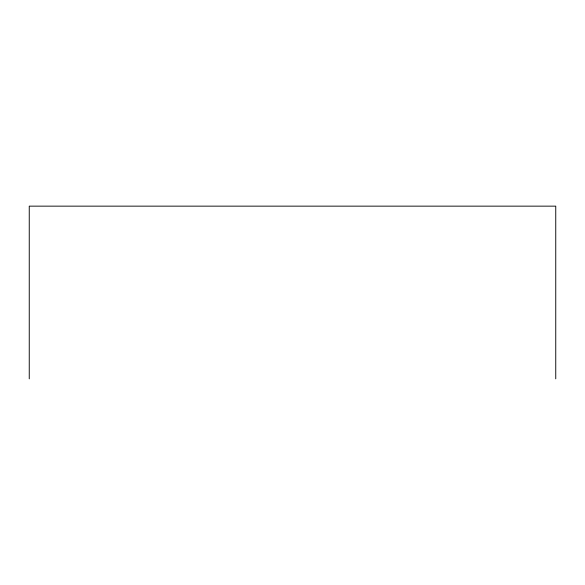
<?xml version="1.0" encoding="UTF-8"?>
<svg xmlns="http://www.w3.org/2000/svg" width="585" height="585" viewBox="0 0 585 585"><rect width="100%" height="100%" fill="white"/><g stroke="black" fill="none" stroke-linecap="round" stroke-linejoin="round"><path stroke-width="0.88" d="M555.75 378.853L555.75 206.147L29.25 206.147L29.25 378.853"/></g></svg>
